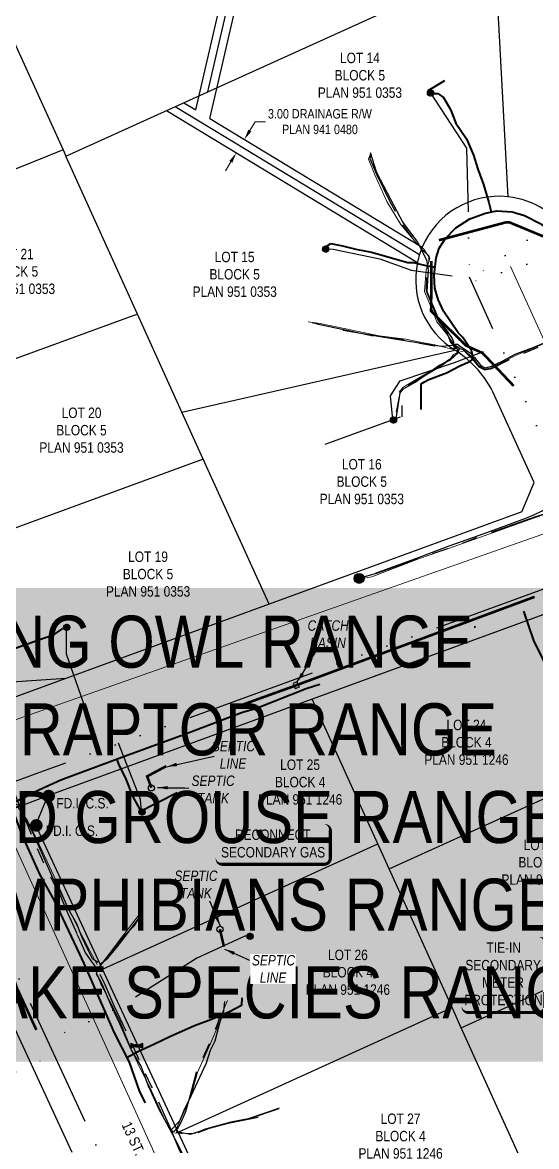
# Model space of a CAD drawing. Extents: x 312545 to 320442, y 5540407 to 5546054.
# Drawn here: x 316086.4 to 316185, y 5541610.1 to 5541826 of the extents above; entities that cross this region are included whole.
import ezdxf

# ---------------------------------------------------------------- set-up
doc = ezdxf.new("R2010")
doc.units = 0
doc.header["$LTSCALE"] = 5
doc.header["$PDSIZE"] = 0.5
for name, pattern in [('COOP2', [10, 5, -1, 0, -1, 0, -1, 0, -1, 0, -1]), ('DASHDOT', [25.4, 12.7, -6.35, 0, -6.35]), ('HIDDEN', [9.525, 6.35, -3.175]), ('POWERLINE5', [7.8, 2.4, -0.6, 0.6, -0.6, 0.6, -0.6, 2.4])]:
    doc.linetypes.add(name, pattern=pattern)
doc.layers.get('Defpoints').update_dxf_attribs({"color": 9})
doc.layers.add('AS-FIBRE-OPTIC', color=7, linetype='foc-FIBREOP', lineweight=9, true_color=0xff9c38)
doc.layers.add('AS-WATER PIPE', color=7, linetype='foc-WATER', lineweight=9, true_color=0x8ac4ff)
doc.layers.add('AS-FMA-T', color=7, linetype='Continuous', true_color=0x00b386)
for name, color, linetype, lineweight in [('AS-GENERAL', 48, 'Continuous', 18), ('AS-RECON EXISTING', 151, 'DASHDOT', 40), ('F-WS-T-1000', 190, 'Continuous', 9)]:
    doc.layers.add(name, color=color, linetype=linetype, lineweight=lineweight)
for name, color, linetype in [('AS-POWER-EXISTING', 72, 'POWERLINE5'), ('AS-POWER-EXISTING-PP-1000', 72, 'Continuous'), ('AS-Sewer San', 53, 'HIDDEN'), ('AS-Sewer San_1000', 53, 'HIDDEN'), ('AS-SYMBOL-1000', 7, 'Continuous'), ('AS-TELEPHONE', 224, 'foc-TEL'), ('AS-WILDLIFE-BLOCK', 131, 'Continuous'), ('F-RW', 190, 'Continuous'), ('L-MON-1000', 1, 'Continuous'), ('L-ROAD-T-1000', 7, 'Continuous'), ('L-TITLEDB', 4, 'Continuous'), ('L-TITLEDB-T-1000', 4, 'Continuous'), ('P-APEX RECON-LINE LIST-1000', 240, 'Continuous'), ('P-APEX RECON-URBAN', 30, 'COOP2')]:
    doc.layers.add(name, color=color, linetype=linetype)
doc.styles.add('1.8', font='ARIALN.TTF', dxfattribs={"height": 1.8})
doc.styles.add('175L', font='ARIALN.TTF', dxfattribs={"height": 10})
doc.styles.add('80', font='ARIALN.TTF', dxfattribs={"height": 10})
doc.styles.add('foc-LtypeFont', font='ARIALN.TTF', dxfattribs={"height": 7.35})
doc.linetypes.add('foc-FIBREOP', pattern='A,10,-1,["FO",foc-LtypeFont,S=0.2,R=0,X=-0.5,Y=-0.75],-2.75', length=13.75)
doc.linetypes.add('foc-TEL', pattern='A,2,-1,["T",foc-LtypeFont,S=0.2,R=0,X=-0.425,Y=-0.75],-1.24,8', length=12.24)
doc.linetypes.add('foc-WATER', pattern='A,10,-1,["W",foc-LtypeFont,S=0.2,R=0,X=-0.425,Y=-0.75],-2', length=13)
doc.dimstyles.new('Compass 1 000', dxfattribs={"dimtxt": 1.8, "dimasz": 2, "dimexe": 0.2, "dimexo": 0.0625, "dimgap": 0.5, "dimtad": 0, "dimtih": 1, "dimtoh": 1, "dimzin": 0, "dimdsep": 46, "dimtxsty": '1.8', "dimcen": 0.1, "dimse1": 1, "dimse2": 1, "dimclrd": 256, "dimclrt": 256, "dimaunit": 1, "dimadec": 4, "dimazin": 0, "dimtfac": 0.06, "dimtofl": 0, "dimtmove": 0, "dimatfit": 0, "dimfxl": 0.2, "dimtolj": 1, "dimtzin": 0, "dimlwd": -1, "dimarcsym": 0})

# ---------------------------------------------------------------- blocks, each defined once
blk = doc.blocks.new('fdia')
at = {"color": 255, "const_width": 1}
blk.add_lwpolyline([(-0.5, 0, 1), (0.5, 0, 1)], format="xyb", close=True, dxfattribs=at)
blk = doc.blocks.new('Fdiaa')
blk.add_blockref('fdia', (0, 0))
blk = doc.blocks.new('fdib')
at = {"color": 1, "const_width": 1.6}
blk.add_lwpolyline([(-0.4, 0, 1), (0.4, 0, 1)], format="xyb", close=True, dxfattribs=at)
at = {"color": 1}
blk.add_circle((0, 0), 0.8, dxfattribs=at)
blk = doc.blocks.new('Fdibb')
blk.add_blockref('fdib', (0, 0))
blk = doc.blocks.new('fdicc')
for name in ['Fdibb', 'Fdiaa']:
    blk.add_blockref(name, (0, 0))
blk = doc.blocks.new('FDI')
blk.add_blockref('fdicc', (0, 0))
blk = doc.blocks.new('*D443')
at = {"layer": 'Defpoints', "color": 0, "transparency": 16777216}
for p in [(316127.41, 5541800.93), (316133.59, 5541800.69), (316132.03, 5541798.13)]:
    blk.add_point(p, dxfattribs=at)
at = {"layer": 'F-WS-T-1000', "transparency": 16777216}
for p, q in [((316130, 5541805.2), (316131.04, 5541806.92)), ((316131.04, 5541806.92), (316133.04, 5541806.92)), ((316126.37, 5541799.21), (316125.34, 5541797.5))]:
    blk.add_line(p, q, dxfattribs=at)
for points in [[(316129.72, 5541805.38), (316130.29, 5541805.03), (316128.96, 5541803.49)], [(316126.09, 5541799.39), (316126.66, 5541799.04), (316127.41, 5541800.93)]]:
    blk.add_solid(points, dxfattribs=at)
at = {"layer": 'F-WS-T-1000', "transparency": 16777216, "insert": (316143.46, 5541806.92), "char_height": 1.8, "attachment_point": 5, "style": '1.8'}
blk.add_mtext('\\A1;3.00 DRAINAGE R/W\\PPLAN 941 0480', dxfattribs=at)
blk = doc.blocks.new('*U491')
at = {"true_color": 0xffffa8}
h = blk.add_hatch(color=51, dxfattribs=at)
edge = h.paths.add_edge_path()
edge.add_line((-34, -37), (34, -37))
edge.add_arc((34, -31), 6, 270, 360)
edge.add_line((40, -31), (40, 29.5))
edge.add_arc((34, 29.5), 6, 0, 90)
edge.add_line((34, 35.5), (-34, 35.5))
edge.add_arc((-34, 29.5), 6, 90, 180)
edge.add_line((-40, 29.5), (-40, -31))
edge.add_arc((-34, -31), 6, 180, 270)
at = {"color": 240, "flags": 128}
for points in [[(97.7, 60, 0, 10, 0), (0, 0, 5, 5, 0)], [(16.3, -9.3, 0, 10, 0), (0, 0, 5, 5, 0)]]:
    blk.add_lwpolyline(points, format="xyseb", dxfattribs=at)
blk.add_lwpolyline([(-34, -37, 3, 3, 0), (34, -37, 3, 3, 0.414214), (40, -31, 3, 3, 0), (40, 29.5, 3, 0, 0.414214), (34, 35.5, 0, 0, 0), (-34, 35.5, 0, 0, 0.414214), (-40, 29.5, 0, 0, 0), (-40, -31, 0, 3, 0.414214)], format="xyseb", close=True, dxfattribs=at)
at = {"color": 4, "style": '80'}
blk.add_attdef('OTHER_001', (-14.7, -5), '', height=10, dxfattribs=at)
blk = doc.blocks.new('POWERPOLE')
h = blk.add_hatch(color=255)
edge = h.paths.add_edge_path()
edge.add_arc((0, 0), 0.96, 0, 360)
at = {"linetype": 'Continuous'}
for p, q in [((0.68, -0.68), (-0.68, 0.68)), ((-0.68, -0.68), (0.68, 0.68))]:
    blk.add_line(p, q, dxfattribs=at)
blk.add_circle((0, 0), 0.96, dxfattribs=at)
blk = doc.blocks.new('RISER')
h = blk.add_hatch(color=255)
h.dxf.hatch_style = 1
edge = h.paths.add_edge_path()
edge.add_arc((0, 0), 0.7, 0, 360)
blk.add_hatch(color=13).paths.add_polyline_path([(0.58, -0.15), (-0.58, -0.15, 0.774597)])
at = {"color": 13}
blk.add_line((-0.58, -0.15), (0.58, -0.15), dxfattribs=at)
blk.add_circle((0, 0), 0.6, dxfattribs=at)
blk = doc.blocks.new('*U510')
at = {"true_color": 0xffffa8}
h = blk.add_hatch(color=51, dxfattribs=at)
edge = h.paths.add_edge_path()
edge.add_line((-49, -20), (49, -20))
edge.add_arc((49, -14), 6, 270, 360)
edge.add_line((55, -14), (55, 12.5))
edge.add_arc((49, 12.5), 6, 0, 90)
edge.add_line((49, 18.5), (-49, 18.5))
edge.add_arc((-49, 12.5), 6, 90, 180)
edge.add_line((-55, 12.5), (-55, -14))
edge.add_arc((-49, -14), 6, 180, 270)
at = {"color": 240, "flags": 128}
blk.add_lwpolyline([(-49, -20, 3, 3, 0), (49, -20, 3, 3, 0.414214), (55, -14, 3, 3, 0), (55, 12.5, 3, 0, 0.414214), (49, 18.5, 0, 0, 0), (-49, 18.5, 0, 0, 0.414214), (-55, 12.5, 0, 0, 0), (-55, -14, 0, 3, 0.414214)], format="xyseb", close=True, dxfattribs=at)
for points in [[(-23.6, -3.2, 0, 10, 0), (0, 0, 5, 5, 0)], [(-19.4, -86.1, 0, 10, 0), (0, 0, 5, 5, 0)]]:
    blk.add_lwpolyline(points, format="xyseb", dxfattribs=at)
at = {"color": 4, "style": '80'}
blk.add_attdef('OTHER_001', (-14.7, -5), '', height=10, dxfattribs=at)
blk = doc.blocks.new('VALVE')
h = blk.add_hatch(color=255)
h.dxf.hatch_style = 1
edge = h.paths.add_edge_path()
edge.add_line((-0.33, 0.24), (-1.2, 0.59))
edge.add_line((-1.2, 0.59), (-1.2, -0.59))
edge.add_line((-1.2, -0.59), (-0.33, -0.24))
edge.add_arc((0, 0), 0.411, 215.8775, 324.1225)
edge.add_line((0.33, -0.24), (1.2, -0.59))
edge.add_line((1.2, -0.59), (1.2, 0.59))
edge.add_line((1.2, 0.59), (0.33, 0.24))
edge.add_arc((0, 0), 0.411, 35.8775, 144.1225)
at = {"color": 48}
for p, q in [((-1.1, 0.44), (-1.1, -0.44)), ((-0.29, 0.12), (-1.1, 0.44)), ((0.29, 0.12), (1.1, 0.44)), ((1.1, 0.44), (1.1, -0.44)), ((-1.1, -0.44), (-0.29, -0.12)), ((1.1, -0.44), (0.29, -0.12))]:
    blk.add_line(p, q, dxfattribs=at)
for radius in [0.311, 0.11]:
    blk.add_circle((0, 0), radius, dxfattribs=at)
blk = doc.blocks.new('*U1876')
h = blk.add_hatch(color=255)
edge = h.paths.add_edge_path()
edge.add_line((-99, -45.5), (99, -45.5))
edge.add_arc((99, -39.5), 6, 270, 360)
edge.add_line((105, -39.5), (105, 38))
edge.add_arc((99, 38), 6, 0, 90)
edge.add_line((99, 44), (-99, 44))
edge.add_arc((-99, 38), 6, 90, 180)
edge.add_line((-105, 38), (-105, -39.5))
edge.add_arc((-99, -39.5), 6, 180, 270)
at = {"color": 131, "flags": 128}
blk.add_lwpolyline([(-99, -45.5, 3, 3, 0), (99, -45.5, 3, 3, 0.414214), (105, -39.5, 3, 3, 0), (105, 38, 3, 0, 0.414214), (99, 44, 0, 0, 0), (-99, 44, 0, 0, 0.414214), (-105, 38, 0, 0, 0), (-105, -39.5, 0, 3, 0.414214)], format="xyseb", close=True, dxfattribs=at)
at = {"color": 131, "style": '80'}
blk.add_attdef('ENTER_TEXT_001', (-35.99, -5), '', height=10, dxfattribs=at)

msp = doc.modelspace()

# ---------------------------------------------------------------- linework, layer by layer
at = {"layer": 'AS-FIBRE-OPTIC', "flags": 128}
for points in [[(316153.239, 5541800.945), (316152.792, 5541799.713), (316154.011, 5541796.721), (316156.303, 5541791.57), (316158.987, 5541787.194), (316162.008, 5541783.586), (316163.426, 5541782.416), (316164.568, 5541780.648), (316163.819, 5541778.464), (316163.554, 5541774.328), (316165.134, 5541770.502), (316165.871, 5541768.495), (316167.656, 5541766.341), (316170.049, 5541762.897)], [(316141.224, 5541768.451), (316143.505, 5541768.13), (316148.099, 5541767.175), (316154.842, 5541765.782), (316159.937, 5541765.177), (316162.676, 5541764.541), (316165.514, 5541764.081), (316170.072, 5541762.938)], [(316170.418, 5541762.714), (316171.239, 5541762.876), (316172.86, 5541761.584), (316173.871, 5541760.086), (316174.952, 5541759.417), (316176.286, 5541759.622), (316178.519, 5541760.733), (316180.983, 5541762.025), (316184.395, 5541763.441), (316188.584, 5541765.222), (316190.174, 5541765.615), (316191.938, 5541765.025), (316192.632, 5541763.977), (316193.655, 5541763.5), (316194.685, 5541763.315)], [(316158.689, 5541754.939), (316159.343, 5541755.884), (316161.633, 5541757.204), (316166.366, 5541759.983), (316168.525, 5541761.46), (316169.074, 5541762.22), (316169.971, 5541762.633)], [(316150.336, 5541718.998), (316153.44, 5541719.514), (316162.545, 5541723.028), (316168.161, 5541724.921), (316174.96, 5541727.395), (316184.658, 5541730.852), (316186.913, 5541731.626), (316187.746, 5541731.494), (316188.142, 5541731.222), (316188.862, 5541730.182), (316190.185, 5541728.073), (316191.694, 5541724.702), (316193.224, 5541721.06), (316195.722, 5541715.57), (316198.597, 5541709.544), (316201.518, 5541703.339), (316204.183, 5541697.382), (316205.835, 5541693.545), (316208.253, 5541687.933), (316209.847, 5541685.099), (316212.136, 5541679.718), (316213.645, 5541676.223), (316215.707, 5541671.72), (316218.681, 5541664.914), (316220.396, 5541661.396), (316221.679, 5541659.054), (316221.994, 5541657.175), (316221.982, 5541656.191)], [(316040.484, 5541656.009), (316040.84, 5541657.116), (316042.549, 5541658.809), (316045.281, 5541660.743), (316053.041, 5541664.549), (316057.245, 5541665.799), (316062.066, 5541667.469), (316068.923, 5541670.082), (316073.518, 5541671.799), (316077.429, 5541673.346), (316084.183, 5541675.538), (316085.427, 5541675.408), (316086.071, 5541674.459), (316087.221, 5541672.878), (316088.754, 5541669.884), (316092.805, 5541661.101), (316093.482, 5541659.195), (316096.786, 5541652.564), (316099.307, 5541647.64), (316100.729, 5541645.036)], [(316100.91, 5541644.3), (316102.525, 5541646.376), (316105.62, 5541650.558), (316109.105, 5541655.018)], [(316115.519, 5541612.695), (316119.464, 5541612.589), (316121.268, 5541613.445), (316122.847, 5541613.89), (316126.352, 5541614.817), (316129.679, 5541615.467), (316135.68, 5541617.534)]]:
    msp.add_lwpolyline(points, dxfattribs=at)
at = {"layer": 'AS-FMA-T'}
msp.add_lwpolyline([(316139.049, 5541699.343), (316138.313, 5541699.018), (316138.728, 5541698.026), (316139.511, 5541698.407), (316139.048, 5541699.344)], dxfattribs=at)
at = {"layer": 'AS-GENERAL', "const_width": 0.5, "flags": 128}
for points in [[(316186.623, 5541784.763), (316179.801, 5541787.594), (316179.061, 5541787.56), (316166.282, 5541784.152)], [(316164.861, 5541780.159), (316164.801, 5541770.547), (316171.418, 5541763.959), (316174.683, 5541762.475), (316180.647, 5541756.162)], [(316184.662, 5541715.659), (316138.396, 5541698.481), (316126.459, 5541694.171)], [(316085.209, 5541640.761), (316089.035, 5541632.48)]]:
    msp.add_lwpolyline(points, dxfattribs=at)
at = {"layer": 'AS-POWER-EXISTING', "flags": 128}
for points in [[(316153.279, 5541800.579), (316153.054, 5541799.863), (316154.286, 5541796.826), (316156.788, 5541791.692), (316159.259, 5541787.205), (316162.062, 5541783.269), (316163.401, 5541782.028), (316164.367, 5541781.159), (316164.389, 5541780.167), (316163.984, 5541778.217), (316163.864, 5541774.452), (316165.401, 5541770.634), (316166.185, 5541768.658), (316167.773, 5541766.558), (316168.502, 5541764.596), (316169.51, 5541763.362)], [(316141.974, 5541768.335), (316143.446, 5541767.985), (316148.063, 5541766.999), (316154.802, 5541765.581), (316159.954, 5541765.043), (316162.638, 5541764.357), (316165.454, 5541763.856), (316169.676, 5541763.353)], [(316169.956, 5541763.454), (316170.899, 5541763.158), (316172.75, 5541761.328), (316173.939, 5541759.855), (316175.105, 5541759.258), (316176.436, 5541759.496), (316181.021, 5541761.829), (316188.734, 5541765.012), (316192.632, 5541766.007)], [(316169.983, 5541763.105), (316169.619, 5541762.183), (316168.726, 5541761.443), (316166.622, 5541759.887), (316161.64, 5541756.956), (316159.415, 5541755.803), (316158.873, 5541755.04), (316157.9, 5541749.969)], [(316159.222, 5541750.21), (316159.232, 5541752.398)], [(316150.907, 5541719.276), (316154.576, 5541720.285), (316162.603, 5541723.117), (316168.956, 5541725.262), (316175.285, 5541727.695), (316184.875, 5541731.076), (316187.231, 5541731.808), (316187.987, 5541731.798), (316188.543, 5541731.117), (316189.264, 5541729.987), (316190.451, 5541727.918), (316193.532, 5541720.685), (316196.026, 5541715.242), (316198.46, 5541709.16), (316201.44, 5541703.021), (316205.679, 5541693.287), (316209.527, 5541685.002), (316212.343, 5541679.521), (316215.915, 5541671.58), (316217.438, 5541668.29), (316218.927, 5541664.774), (316220.648, 5541661.248), (316221.968, 5541658.982), (316222.255, 5541658.261), (316222.099, 5541657.782), (316221.836, 5541657.492), (316220.715, 5541656.996)], [(316208.221, 5541687.258), (316206.436, 5541688.863), (316205.415, 5541690.822), (316205.061, 5541691.094), (316204.574, 5541691.144), (316198.813, 5541691.304), (316197.383, 5541691.212), (316194.001, 5541692.152), (316190.189, 5541692.51), (316188.709, 5541692.719), (316184.489, 5541693.563)], [(316040.025, 5541655.673), (316040.56, 5541657.402), (316041.239, 5541658.08), (316042.025, 5541658.637), (316045.093, 5541660.968), (316048.773, 5541662.981), (316053.006, 5541664.975), (316056.946, 5541666.453), (316061.826, 5541668.086), (316066.022, 5541669.599), (316068.674, 5541670.733), (316071.31, 5541671.377), (316073.169, 5541672.354), (316080.696, 5541674.72), (316083.769, 5541675.792), (316084.436, 5541675.799), (316085.159, 5541675.838), (316085.631, 5541675.592), (316086.267, 5541674.687), (316087.007, 5541672.557), (316088.225, 5541669.559), (316090.159, 5541665.128), (316092.292, 5541660.721), (316093.305, 5541659.098), (316094.792, 5541655.398), (316097.285, 5541649.866), (316098.464, 5541647.252), (316099.574, 5541645.718), (316100.126, 5541644.907), (316100.921, 5541644.134)], [(316100.918, 5541644.222), (316102.562, 5541646.363), (316104.146, 5541648.257), (316105.809, 5541650.458), (316107.897, 5541652.529), (316109.029, 5541654.577)], [(316115.954, 5541613.11), (316116.782, 5541614.664), (316117.708, 5541616.807), (316118.627, 5541619.987), (316119.755, 5541624.365), (316122.526, 5541630.482), (316123.959, 5541633.895), (316124.667, 5541636.523), (316125.402, 5541637.854)], [(316131.622, 5541615.638), (316129.044, 5541615.177), (316126.18, 5541614.585), (316122.702, 5541613.741), (316119.422, 5541612.523), (316118.469, 5541612.251), (316115.876, 5541612.769)]]:
    msp.add_lwpolyline(points, dxfattribs=at)
at = {"layer": 'AS-RECON EXISTING', "color": 240, "flags": 128}
for points in [[(316164.226, 5541812.887), (316167.431, 5541814.845)], [(316108.614, 5541674.276), (316116.073, 5541678.096)]]:
    msp.add_lwpolyline(points, dxfattribs=at)
at = {"layer": 'AS-RECON EXISTING', "flags": 128}
for points in [[(316164.475, 5541812.325), (316166.082, 5541812.325), (316167.176, 5541811.595), (316168.524, 5541809.259), (316169.565, 5541806.665), (316171.619, 5541803.627), (316172.958, 5541800.488), (316173.783, 5541797.774), (316174.859, 5541794.846), (316175.897, 5541791.396), (316176.194, 5541790.137), (316176.316, 5541789.562)], [(316162.883, 5541751.646), (316162.91, 5541756.544), (316163.415, 5541756.882), (316164.364, 5541757.405), (316167.725, 5541758.698), (316170.343, 5541760.019), (316172.212, 5541760.847), (316172.647, 5541761.158), (316172.867, 5541761.61), (316172.566, 5541762.995), (316170.895, 5541765.474), (316170.02, 5541766.358), (316167.198, 5541770.503), (316166.183, 5541772.763), (316165.485, 5541774.942), (316165.365, 5541777.422), (316165.745, 5541780.768), (316166.346, 5541782.653), (316167.491, 5541784.416), (316169.519, 5541786.503), (316172.214, 5541788.288), (316175.226, 5541789.364), (316177.428, 5541789.778), (316180.337, 5541789.626), (316182.698, 5541788.919), (316185.711, 5541787.355), (316187.293, 5541786.131), (316187.883, 5541785.481), (316188.735, 5541784.193), (316189.319, 5541782.49), (316189.392, 5541781.144), (316190.079, 5541777.673), (316190.675, 5541774.092), (316191.09, 5541771.094), (316191.227, 5541768.673), (316191.563, 5541764.422), (316191.929, 5541762.91), (316193.348, 5541759.432), (316194.376, 5541757.321), (316195.479, 5541754.795), (316196.435, 5541752.674), (316197.554, 5541750.235), (316200.465, 5541744.962), (316203.52, 5541740.748), (316205.512, 5541738.393), (316206.527, 5541736.296), (316207.425, 5541734.484), (316209.097, 5541730.571), (316210.165, 5541727.822), (316211.715, 5541723.6)], [(316144.326, 5541782.739), (316145.575, 5541783.501), (316147.781, 5541783.08), (316150.32, 5541782.416), (316153.351, 5541781.83), (316160.327, 5541779.861), (316161.452, 5541779.842), (316162.45, 5541779.607), (316163.769, 5541779.27), (316165.537, 5541778.969)], [(316084.241, 5541676.045), (316086.332, 5541676.952), (316089.5, 5541678.563), (316093.736, 5541680.511), (316105.943, 5541685.051), (316117.341, 5541689.233), (316128.393, 5541693.421), (316131.294, 5541694.279), (316140.789, 5541698.03), (316146.746, 5541700.014), (316155.264, 5541703.323), (316165.78, 5541706.984), (316170.911, 5541709.069), (316179.467, 5541712.107), (316182.142, 5541712.952), (316186.912, 5541714.759), (316193.719, 5541717.289), (316198.718, 5541719.264), (316207.539, 5541722.236), (316211.711, 5541723.594)], [(316186.796, 5541697.903), (316187.644, 5541698.394), (316187.913, 5541699.069), (316186.276, 5541703.698), (316184.586, 5541707.082), (316182.585, 5541712.926)], [(316094.079, 5541709.567), (316091.997, 5541708.143), (316090.227, 5541707.594), (316085.331, 5541705.892), (316079.84, 5541704.004), (316073.156, 5541701.608)], [(316109.218, 5541674.376), (316107.633, 5541677.275), (316106.153, 5541680.952), (316104.998, 5541683.183), (316104.502, 5541684.524)], [(316128.456, 5541638.631), (316128.437, 5541637.157), (316126.207, 5541636.006), (316122.644, 5541634.458), (316119.407, 5541633.273), (316114.653, 5541631.183), (316111.697, 5541629.764), (316108.383, 5541628.189), (316106.395, 5541627.136)]]:
    msp.add_lwpolyline(points, dxfattribs=at)
at = {"layer": 'AS-Sewer San', "const_width": 0.5, "flags": 128}
msp.add_lwpolyline([(316124.259, 5541651.824), (316125.038, 5541648.47)], dxfattribs=at)
at = {"layer": 'AS-Sewer San_1000', "linetype": 'Continuous', "const_width": 0.5, "flags": 128}
msp.add_lwpolyline([(316111.107, 5541679.006), (316110.299, 5541681.184), (316113.976, 5541683.147)], dxfattribs=at)
at = {"layer": 'AS-Sewer San_1000', "linetype": 'Continuous'}
for centre in [(316111.116, 5541678.954), (316124.276, 5541651.804)]:
    msp.add_circle(centre, 0.58, dxfattribs=at)
at = {"layer": 'AS-TELEPHONE', "flags": 128}
for points in [[(316153.081, 5541801.025), (316154.325, 5541797.185), (316156.979, 5541792.067), (316159.354, 5541787.557), (316162.196, 5541783.804), (316163.936, 5541780.376), (316164.221, 5541778.559), (316163.974, 5541774.333), (316165.535, 5541770.745), (316166.297, 5541768.786), (316167.881, 5541766.668), (316168.856, 5541765.271), (316169.18, 5541764.422)], [(316147.895, 5541766.877), (316154.648, 5541765.728), (316162.494, 5541764.455), (316165.228, 5541763.987), (316166.931, 5541763.783), (316168.856, 5541764.021)], [(316169.255, 5541764.174), (316169.839, 5541764.18), (316170.461, 5541763.719), (316172.29, 5541762.51), (316173.157, 5541761.636), (316174.252, 5541760.131), (316175.12, 5541759.62), (316176.384, 5541759.938), (316178.593, 5541760.987), (316180.946, 5541762.255), (316184.539, 5541763.6), (316188.753, 5541765.333), (316191.628, 5541766.119), (316192.971, 5541765.481), (316193.707, 5541764.8), (316193.917, 5541763.504), (316195.186, 5541761.9)], [(316158.113, 5541749.833), (316158.866, 5541754.863), (316159.511, 5541755.605), (316161.76, 5541756.918), (316166.311, 5541760.104), (316168.536, 5541761.175), (316170.066, 5541762.585), (316170.261, 5541763.338), (316169.406, 5541763.954)], [(316100.802, 5541645.404), (316099.821, 5541646.156), (316098.96, 5541647.81), (316097.762, 5541650.362), (316096.781, 5541652.868), (316095.121, 5541655.777), (316093.522, 5541659.502), (316092.393, 5541661.269), (316088.53, 5541669.957), (316085.948, 5541675.19), (316082.568, 5541683.975), (316081.141, 5541688.979), (316078.011, 5541697.198), (316074.144, 5541707.832), (316071.266, 5541715.989), (316068.029, 5541723.773), (316066.623, 5541727.206), (316064.326, 5541733.32), (316062.223, 5541739.329), (316060.207, 5541745.674), (316059.438, 5541749.927), (316058.517, 5541752.537)], [(316158.886, 5541750.196), (316144.406, 5541744.938)], [(316154.144, 5541720.176), (316157.436, 5541721.444), (316162.372, 5541723.191), (316168.244, 5541725.488), (316174.964, 5541727.827), (316182.994, 5541730.792), (316184.519, 5541731.44), (316186.138, 5541732.21), (316187.329, 5541732.931), (316187.546, 5541733.343), (316187.481, 5541733.8), (316186.54, 5541736.246), (316186.624, 5541737.464), (316186.807, 5541737.996), (316187.082, 5541738.207), (316200.987, 5541743.517), (316202.416, 5541743.414)], [(316101.278, 5541645.122), (316102.781, 5541646.267), (316104.336, 5541648.157), (316106.073, 5541650.404), (316109.226, 5541654.573)], [(316114.943, 5541613.363), (316116.546, 5541615.015), (316117.377, 5541617.091), (316118.725, 5541619.794), (316121.697, 5541626.155), (316122.479, 5541628.611), (316123.369, 5541630.393), (316124.278, 5541633.828), (316125.023, 5541636.177), (316125.185, 5541637.93)], [(316115.946, 5541612.944), (316118.623, 5541612.43), (316121.829, 5541613.489), (316125.613, 5541614.53), (316129.937, 5541615.453), (316135.652, 5541617.364)]]:
    msp.add_lwpolyline(points, dxfattribs=at)
at = {"layer": 'AS-WATER PIPE', "flags": 128}
for points in [[(316075.096, 5541688.571), (316192.955, 5541730.045), (316323.614, 5541785.584), (316452.588, 5541844.863), (316471.845, 5541853.793), (316539.452, 5541884.735), (316550.03, 5541889.281), (316555.225, 5541891.335), (316560.169, 5541894.015), (316576.596, 5541901.166), (316583.84, 5541917.656)], [(316180.036, 5541779.137), (316200.457, 5541734.21), (316262.8, 5541595.278)]]:
    msp.add_lwpolyline(points, dxfattribs=at)
at = {"layer": 'F-RW', "flags": 128}
for points in [[(316120.271, 5541811.963), (316130.837, 5541857.737)], [(316123.71, 5541813.524), (316133.843, 5541857.422)], [(316119.628, 5541809.173), (316120.271, 5541811.963)], [(316122.329, 5541807.538), (316123.71, 5541813.524)], [(316117.328, 5541810.567), (316119.628, 5541809.173)], [(316114.015, 5541809.064), (316162.178, 5541779.894)], [(316122.329, 5541807.538), (316163.104, 5541782.842)], [(316094.704, 5541699.972), (316078.603, 5541698.87)]]:
    msp.add_lwpolyline(points, dxfattribs=at)
at = {"layer": 'L-TITLEDB', "flags": 128}
for points in [[(316094.704, 5541800.308), (316336.025, 5541909.732)], [(316121.975, 5541812.674), (316132.323, 5541857.51)], [(316177.083, 5541837.662), (316179.512, 5541792.505)], [(316082.18, 5541827.922), (316094.157, 5541801.518)], [(316082.18, 5541827.922), (316094.157, 5541801.518)], [(316115.673, 5541809.816), (316162.575, 5541781.407)], [(316094.157, 5541801.518), (316047.423, 5541782.643)], [(316094.157, 5541801.518), (316094.698, 5541800.322)], [(316094.157, 5541801.518), (316094.698, 5541800.322)], [(316108.435, 5541769.981), (316094.698, 5541800.322)], [(316108.435, 5541769.981), (316059.215, 5541751.953)], [(316116.972, 5541751.145), (316108.435, 5541769.981)], [(316116.972, 5541751.145), (316169.354, 5541763.024)], [(316184.549, 5541737.64), (316176.962, 5541754.338)], [(316121.067, 5541742.113), (316116.972, 5541751.145)], [(316121.067, 5541742.113), (316069.678, 5541723.298)], [(316133.699, 5541714.246), (316121.067, 5541742.113)], [(316182.185, 5541731.995), (316184.549, 5541737.64)], [(316182.185, 5541731.995), (316133.699, 5541714.246)], [(316133.699, 5541714.246), (316094.704, 5541699.972)], [(316190.273, 5541713.656), (316141.994, 5541695.983)], [(316190.273, 5541713.656), (316141.994, 5541695.983)], [(316094.704, 5541699.972), (316084.374, 5541696.19)], [(316141.994, 5541695.983), (316091.264, 5541677.413)], [(316141.994, 5541695.983), (316091.264, 5541677.413)], [(316154.592, 5541668.202), (316141.994, 5541695.983)], [(316156.758, 5541663.423), (316207.519, 5541686.494)], [(316087.024, 5541675.862), (316068.228, 5541668.981)], [(316091.264, 5541677.413), (316087.024, 5541675.862)], [(316088.931, 5541671.784), (316091.264, 5541677.413)], [(316101.729, 5541644.179), (316088.931, 5541671.784)], [(316101.729, 5541644.179), (316154.592, 5541668.202)], [(316156.758, 5541663.423), (316154.592, 5541668.202)], [(316069.972, 5541664.836), (316095.858, 5541609.003)], [(316069.972, 5541664.836), (316095.858, 5541609.003)], [(316168.842, 5541636.777), (316156.758, 5541663.423)], [(316170.596, 5541632.91), (316218.172, 5541654.536)], [(316116.246, 5541612.869), (316168.842, 5541636.777)], [(316170.596, 5541632.91), (316168.842, 5541636.777)], [(316183.194, 5541605.126), (316170.596, 5541632.91)], [(316130.865, 5541581.335), (316116.246, 5541612.869)]]:
    msp.add_lwpolyline(points, dxfattribs=at)
for points in [[(316179.512, 5541792.505, 0.3302568), (316163.104, 5541782.842)], [(316191.654, 5541784.658, 0.2389677), (316179.512, 5541792.505)], [(316162.575, 5541781.407, 0.0244657), (316162.178, 5541779.894)], [(316163.104, 5541782.842, 0.0239238), (316162.575, 5541781.407)], [(316162.178, 5541779.894, 0.3151008), (316169.354, 5541763.024)], [(316176.962, 5541754.338, 0.1476169), (316169.354, 5541763.024)]]:
    msp.add_lwpolyline(points, format="xyb", dxfattribs=at)
at = {"layer": 'P-APEX RECON-URBAN', "flags": 128}
for points in [[(316164.597, 5541812.512), (316171.599, 5541801.802), (316172.182, 5541777.087), (316172.189, 5541777.06)], [(316200.032, 5541804.818), (316201.64, 5541804.059), (316199.383, 5541797.668), (316197.488, 5541794.061), (316172.399, 5541776.633)], [(316210.253, 5541791.255), (316206.132, 5541791.024), (316193.007, 5541782.744), (316172.635, 5541776.096)], [(316144.482, 5541782.533), (316146.002, 5541782.409), (316154.941, 5541780.576), (316160.99, 5541778.431), (316172.298, 5541776.847)], [(316197.39, 5541721.204), (316172.182, 5541777.087)], [(316071.201, 5541675.185), (316089.679, 5541681.989), (316140.094, 5541700.366), (316188.522, 5541717.939), (316221.583, 5541729.981), (316263.594, 5541747.211), (316318.718, 5541772.089)], [(316157.482, 5541749.688), (316157.018, 5541754.264), (316158.85, 5541757.159), (316169.277, 5541760.655), (316178.047, 5541763.96)], [(316094.747, 5541709.859), (316094.727, 5541704.689), (316101.238, 5541686.211)], [(316109.218, 5541674.376), (316109.033, 5541676.765), (316104.811, 5541687.535)], [(316129.945, 5541650.505), (316129.063, 5541650.511), (316119.82, 5541646.268), (316105.411, 5541637.06), (316091.175, 5541630.423)], [(316060.085, 5541624.387), (316058.965, 5541623.854), (316063.463, 5541614.714), (316078.322, 5541621.431), (316092.427, 5541627.748)]]:
    msp.add_lwpolyline(points, dxfattribs=at)

# ---------------------------------------------------------------- block references
at = {"layer": 'AS-POWER-EXISTING-PP-1000', "xscale": 0.9996840038851079, "yscale": 0.9996840038851079, "zscale": 0.9996840038851079}
msp.add_blockref('POWERPOLE', (316150.972, 5541719.211), dxfattribs=at)
at = {"layer": 'AS-SYMBOL-1000', "xscale": 0.9996840038851079, "yscale": 0.9996840038851079, "zscale": 0.9996840038851079}
for name, p in [('RISER', (316164.689, 5541812.42)), ('RISER', (316144.579, 5541782.451)), ('RISER', (316157.576, 5541749.616)), ('RISER', (316094.861, 5541709.8)), ('RISER', (316109.327, 5541674.328)), ('RISER', (316130.047, 5541650.465)), ('VALVE', (316108.275, 5541629.45))]:
    msp.add_blockref(name, p, dxfattribs=at)
at = {"layer": 'L-MON-1000'}
for p in [(316091.405, 5541677.41), (316089.031, 5541671.767)]:
    msp.add_blockref('FDI', p, dxfattribs=at)
at = {"layer": 'P-APEX RECON-LINE LIST-1000'}
ref = msp.add_blockref('*U491', (316178.668, 5541643.24), dxfattribs=dict(at, xscale=0.2000000000000001, yscale=0.2000000000000001, zscale=0.2000000000000001))
ref.add_attrib('OTHER_001', 'TIE-IN', (316175.426, 5541647.292), dxfattribs={"layer": '0', "color": 4, "height": 2, "style": '80'})
ref.add_attrib('OTHER_002', 'SECONDARY', (316171.371, 5541643.924), dxfattribs={"layer": '0', "color": 4, "height": 2, "style": '80'})
ref.add_attrib('OTHER_003', 'METER', (316174.59, 5541640.59), dxfattribs={"layer": '0', "color": 4, "height": 2, "style": '80'})
ref.add_attrib('OTHER_004', 'PROTECTION', (316171.166, 5541637.222), dxfattribs={"layer": '0', "color": 4, "height": 2, "style": '80'})

# ---------------------------------------------------------------- texts
at = {"layer": 'AS-FMA-T', "insert": (316140.983, 5541711.149), "char_height": 1.99937, "attachment_point": 1, "style": '175L'}
msp.add_mtext_dynamic_manual_height_columns('\\pi0.11365;{\\fArial Narrow|b0|i1|c0|p34;CATCH\\P\\pi0.56712;BASIN}', width=7.97928, gutter_width=10, heights=[0], dxfattribs=at)
at = {"layer": 'L-ROAD-T-1000', "insert": (316107.174, 5541615.096), "char_height": 1.9989, "attachment_point": 1, "rotation": 294.39666, "style": '175L', "bg_fill": 3, "box_fill_scale": 1.1, "bg_fill_color": 256, "bg_fill_transparency": 0}
msp.add_mtext_dynamic_manual_height_columns('13 ST.', width=6.57022, gutter_width=100, heights=[0], dxfattribs=at)
at = {"layer": 'L-TITLEDB-T-1000', "char_height": 1.99937, "attachment_point": 1, "style": '175L'}
for s, heights, insert in [('\\pi4.3579;LOT 14\\P\\pi3.3343;BLOCK 5\\P\\pi0.095918;PLAN 951 0353', [0], (316142.951, 5541820.168)), ('\\pi4.5133;LOT 21\\P\\pi3.3343;BLOCK 5\\P\\pi0.095918;PLAN 951 0353', [8.856], (316076.374, 5541782.491)), ('\\pi4.349;LOT 15\\P\\pi3.3343;BLOCK 5\\P\\pi0.095918;PLAN 951 0353', [0], (316118.919, 5541781.944)), ('\\pi4.3579;LOT 20\\P\\pi3.3343;BLOCK 5\\P\\pi0.095918;PLAN 951 0353', [8.856], (316089.521, 5541752.005)), ('\\pi4.3558;LOT 16\\P\\pi3.3343;BLOCK 5\\P\\pi0.095918;PLAN 951 0353', [0], (316143.316, 5541742.127)), ('\\pi4.3531;LOT 19\\P\\pi3.3343;BLOCK 5\\P\\pi0.095918;PLAN 951 0353', [8.856], (316102.291, 5541724.368)), ('\\pi4.3579;LOT 24\\P\\pi3.3432;BLOCK 4\\P\\pi0.095918;PLAN 951 1246', [8.856], (316163.397, 5541692.061)), ('\\pi4.349;LOT 25\\P\\pi3.3432;BLOCK 4\\P\\pi0.095918;PLAN 951 1246', [8.856], (316131.482, 5541684.421)), ('\\pi4.3558;LOT 23\\P\\pi3.3432;BLOCK 4\\P\\pi0.095918;PLAN 951 1246', [8.856], (316178.212, 5541669.016)), ('\\pi4.3558;LOT 26\\P\\pi3.3432;BLOCK 4\\P\\pi0.095918;PLAN 951 1246', [8.856], (316140.649, 5541647.893)), ('\\pi4.3558;LOT 27\\P\\pi3.3432;BLOCK 4\\P\\pi0.095918;PLAN 951 1246', [8.856], (316150.756, 5541616.425))]:
    msp.add_mtext_dynamic_manual_height_columns(s, width=16.07904, gutter_width=100, heights=heights, dxfattribs=dict(at, insert=insert))

# ---------------------------------------------------------------- dimensions: what is measured, and where the dimension line sits
at = {"layer": 'F-WS-T-1000', "color": 2}
dim = msp.add_linear_dim(base=(316127.41, 5541800.926), p1=(316133.587, 5541800.693), p2=(316132.033, 5541798.126), angle=238.79889, text='3.00 DRAINAGE R/W\\PPLAN 941 0480', dimstyle='Compass 1 000', dxfattribs=at)
dim.commit()
dim.dimension.update_dxf_attribs({"geometry": '*D443', "text_midpoint": (316143.456, 5541806.916), "dimtype": 161})

# ---------------------------------------------------------------- leaders
at = {"layer": 'AS-FMA-T', "path_type": 1}
msp.add_leader([(316139.042, 5541699.203), (316142.701, 5541705.145)], dimstyle='Compass 1 000', override={"dimgap": 0.5, "dimtad": 0}, dxfattribs=at)

# ---------------------------------------------------------------- next in the draw order: linework, layer by layer
at = {"layer": 'AS-FIBRE-OPTIC', "flags": 128}
msp.add_lwpolyline([(316100.702, 5541643.788), (316100.604, 5541643.045), (316100.844, 5541642.731), (316101.476, 5541641.111), (316103.562, 5541637.199), (316105.09, 5541634.004), (316107.353, 5541628.511), (316108.873, 5541625.224), (316110.785, 5541621.51), (316112.892, 5541616.975), (316114.374, 5541613.723), (316115.376, 5541612.843), (316115.925, 5541613.536), (316117.49, 5541617.021), (316118.753, 5541619.922), (316119.939, 5541624.332), (316122.668, 5541630.338), (316124.131, 5541633.809), (316124.932, 5541636.314), (316125.727, 5541638.102)], dxfattribs=at)
at = {"layer": 'AS-POWER-EXISTING', "flags": 128}
msp.add_lwpolyline([(316101.235, 5541643.191), (316102.162, 5541641.221), (316103.934, 5541637.184), (316107.894, 5541628.67), (316109.367, 5541625.281), (316111.143, 5541621.569), (316114.682, 5541613.773), (316116.45, 5541609.435), (316119.495, 5541603.403), (316122.151, 5541596.431), (316123.661, 5541593.033), (316126.749, 5541586.465), (316127.771, 5541584.145), (316129.414, 5541581.223)], dxfattribs=at)
at = {"layer": 'AS-RECON EXISTING', "flags": 128}
msp.add_lwpolyline([(316084.101, 5541676.422), (316084.106, 5541676.399), (316084.963, 5541673.415), (316086.158, 5541670.054), (316089.634, 5541662.417), (316092.496, 5541657.19), (316097.308, 5541647.015), (316098.505, 5541644.386), (316100.154, 5541640.685), (316103.951, 5541631.891), (316106.851, 5541626.257), (316108.805, 5541620.601), (316113.521, 5541611.538), (316117.778, 5541602.471), (316121.306, 5541594.903), (316124.934, 5541586.965), (316129.307, 5541577.505), (316134.019, 5541568.154), (316137.823, 5541559.222), (316142.971, 5541547.873), (316145.74, 5541543.047), (316148.732, 5541535.223), (316151.514, 5541529.598), (316158.585, 5541515.251), (316164.794, 5541501.65), (316169.88, 5541491.3), (316174.586, 5541480.599), (316179.144, 5541469.552), (316194.122, 5541438.853), (316200.632, 5541424.269), (316204.872, 5541414.981), (316209.746, 5541404.276), (316210.56, 5541401.843), (316211.499, 5541399.783), (316212.947, 5541397.371), (316214.005, 5541395.626), (316215.151, 5541394.223)], dxfattribs=at)
at = {"layer": 'AS-TELEPHONE', "flags": 128}
msp.add_lwpolyline([(316156.536, 5541524.126), (316155.641, 5541525.009), (316154.646, 5541527.434), (316152.264, 5541531.944), (316150.816, 5541536.459), (316150.171, 5541537.632), (316148.911, 5541539.583), (316147.527, 5541542.409), (316146.381, 5541545.532), (316144.255, 5541549.563), (316143.342, 5541551.05), (316143.144, 5541552.666), (316142.364, 5541555.146), (316139.545, 5541560.549), (316136.935, 5541565.053), (316135.215, 5541567.815), (316133.26, 5541572.562), (316131.983, 5541575.697), (316130.131, 5541579.502), (316128.425, 5541582.009), (316126.93, 5541586.785), (316125.801, 5541589.592), (316123.783, 5541593.475), (316122.276, 5541596.715), (316120.613, 5541601.009), (316119.546, 5541603.71), (316116.51, 5541609.899), (316114.368, 5541613.924), (316112.679, 5541617.085), (316110.567, 5541621.67), (316109.16, 5541625.513), (316107.2, 5541628.72), (316105.03, 5541633.648), (316103.366, 5541637.192), (316101.66, 5541641.247), (316100.576, 5541643.349), (316100.931, 5541644.643)], dxfattribs=at)
at = {"layer": 'L-TITLEDB', "flags": 128}
msp.add_lwpolyline([(316116.246, 5541612.869), (316101.729, 5541644.179)], dxfattribs=at)
at = {"layer": 'P-APEX RECON-URBAN', "flags": 128}
msp.add_lwpolyline([(315987.134, 5541865.833), (315987.419, 5541865.283), (315994.641, 5541862.663), (316015.235, 5541817.514), (316027.174, 5541790.701), (316033.283, 5541776.821), (316045.835, 5541743.833), (316064.309, 5541693.177), (316074.622, 5541666.229), (316126.108, 5541554.97), (316138.455, 5541528.42), (316166.555, 5541467.917), (316200.508, 5541394.862), (316204.242, 5541386.699), (316198.848, 5541372.698)], dxfattribs=at)

# ---------------------------------------------------------------- next in the draw order: texts
at = {"layer": 'AS-Sewer San_1000', "linetype": 'Continuous', "char_height": 2, "attachment_point": 1, "style": '175L', "bg_fill": 3, "box_fill_scale": 1.1, "bg_fill_color": 256, "bg_fill_transparency": 0}
for insert in [(316118.731, 5541681.337), (316115.442, 5541663.083)]:
    msp.add_mtext_dynamic_manual_height_columns('\\pi0.091173;{\\fArial Narrow|b0|i1|c0|p34;SEPTIC\\P\\pi1.1594;TANK}', width=8.31332, gutter_width=50, heights=[0], dxfattribs=dict(at, insert=insert))

# ---------------------------------------------------------------- next in the draw order: linework, layer by layer
at = {"layer": 'AS-WATER PIPE', "flags": 128}
msp.add_lwpolyline([(315994.421, 5541882.839), (316030.379, 5541804.303), (316073.211, 5541693.499), (316073.221, 5541693.49), (316211.79, 5541388.35), (316216.808, 5541378.109), (316219.978, 5541371.699), (316222.392, 5541367.278), (316223.088, 5541366.031)], dxfattribs=at)

# ---------------------------------------------------------------- next in the draw order: block references
at = {"layer": 'P-APEX RECON-LINE LIST-1000'}
ref = msp.add_blockref('*U510', (316134.468, 5541668.291), dxfattribs=dict(at, xscale=0.2000000000000001, yscale=0.2000000000000001, zscale=0.2000000000000001))
ref.add_attrib('OTHER_001', 'RECONNECT', (316127.148, 5541668.975), dxfattribs={"layer": '0', "color": 4, "height": 2, "style": '80'})
ref.add_attrib('OTHER_002', 'SECONDARY GAS', (316124.483, 5541665.606), dxfattribs={"layer": '0', "color": 4, "height": 2, "style": '80'})

# ---------------------------------------------------------------- next in the draw order: leaders
at = {"layer": 'AS-Sewer San_1000', "linetype": 'Continuous', "path_type": 1}
msp.add_leader([(316112.261, 5541679.024), (316118.302, 5541678.936)], dimstyle='Compass 1 000', override={"dimgap": 0.5, "dimtad": 0}, dxfattribs=at)
msp.add_leader([(316124.349, 5541652.38), (316122.338, 5541657.212)], dimstyle='Compass 1 000', dxfattribs=at)

# ---------------------------------------------------------------- next in the draw order: texts
at = {"layer": 'AS-Sewer San_1000', "linetype": 'Continuous', "insert": (316122.635, 5541687.984), "char_height": 2, "attachment_point": 1, "style": '175L', "bg_fill": 3, "box_fill_scale": 1.1, "bg_fill_color": 256, "bg_fill_transparency": 0}
msp.add_mtext_dynamic_manual_height_columns('\\pi0.091173;{\\fArial Narrow|b0|i1|c0|p34;SEPTIC\\P\\pi1.5973;LINE}', width=8.31332, gutter_width=50, heights=[0], dxfattribs=at)
at = {"layer": 'L-MON-1000', "char_height": 2, "attachment_point": 1, "style": '175L', "bg_fill": 3, "box_fill_scale": 1.1, "bg_fill_color": 256, "bg_fill_transparency": 0}
for insert in [(316092.872, 5541677.022), (316090.844, 5541671.742)]:
    msp.add_mtext_dynamic_manual_height_columns('FD.I. C.S.', width=9.88085, gutter_width=50, heights=[0], dxfattribs=dict(at, insert=insert))

# ---------------------------------------------------------------- next in the draw order: block references
at = {"layer": 'AS-WILDLIFE-BLOCK'}
ref = msp.add_blockref('*U1876', (316100.112, 5541673.372), dxfattribs=dict(at, xscale=0.9997577874181516, yscale=0.9997577874181516, zscale=0.9997577874181516, rotation=0.003832973687768994))
ref.add_attrib('ENTER_TEXT_001', 'BURROWING OWL RANGE', (316027.143, 5541702.045), dxfattribs={"layer": '0', "color": 131, "height": 9.99758, "rotation": 0.00383, "style": '80'})
ref.add_attrib('ENTER_TEXT_002', 'SENSITIVE RAPTOR RANGE', (316022.845, 5541685.205), dxfattribs={"layer": '0', "color": 131, "height": 9.99758, "rotation": 0.00383, "style": '80'})
ref.add_attrib('ENTER_TEXT_003', 'SHARP TAILED GROUSE RANGE', (316010.437, 5541668.364), dxfattribs={"layer": '0', "color": 131, "height": 9.99758, "rotation": 0.00383, "style": '80'})
ref.add_attrib('ENTER_TEXT_004', 'SENSITIVE AMPHIBIANS RANGE', (316011.39, 5541651.524), dxfattribs={"layer": '0', "color": 131, "height": 9.99758, "rotation": 0.00383, "style": '80'})
ref.add_attrib('ENTER_TEXT_005', 'SENSITIVE SNAKE SPECIES RANGE', (316000.885, 5541634.683), dxfattribs={"layer": '0', "color": 131, "height": 9.99758, "rotation": 0.00383, "style": '80'})

# ---------------------------------------------------------------- next in the draw order: leaders
at = {"layer": 'AS-Sewer San_1000', "linetype": 'Continuous', "path_type": 1}
msp.add_leader([(316114.03, 5541683.026), (316123.175, 5541685.085)], dimstyle='Compass 1 000', dxfattribs=at)

# ---------------------------------------------------------------- next in the draw order: texts
at = {"layer": 'AS-Sewer San_1000', "linetype": 'Continuous', "insert": (316130.321, 5541646.866), "char_height": 2, "attachment_point": 1, "style": '175L', "bg_fill": 3, "box_fill_scale": 1.1, "bg_fill_color": 256, "bg_fill_transparency": 0}
msp.add_mtext_dynamic_manual_height_columns('\\pi0.091173;{\\fArial Narrow|b0|i1|c0|p34;SEPTIC\\P\\pi1.5973;LINE}', width=8.31332, gutter_width=50, heights=[0], dxfattribs=at)

# ---------------------------------------------------------------- next in the draw order: leaders
at = {"layer": 'AS-Sewer San_1000', "linetype": 'Continuous', "path_type": 1}
msp.add_leader([(316125.167, 5541648.009), (316129.853, 5541645.909)], dimstyle='Compass 1 000', dxfattribs=at)

doc.saveas('drawing.dxf')
